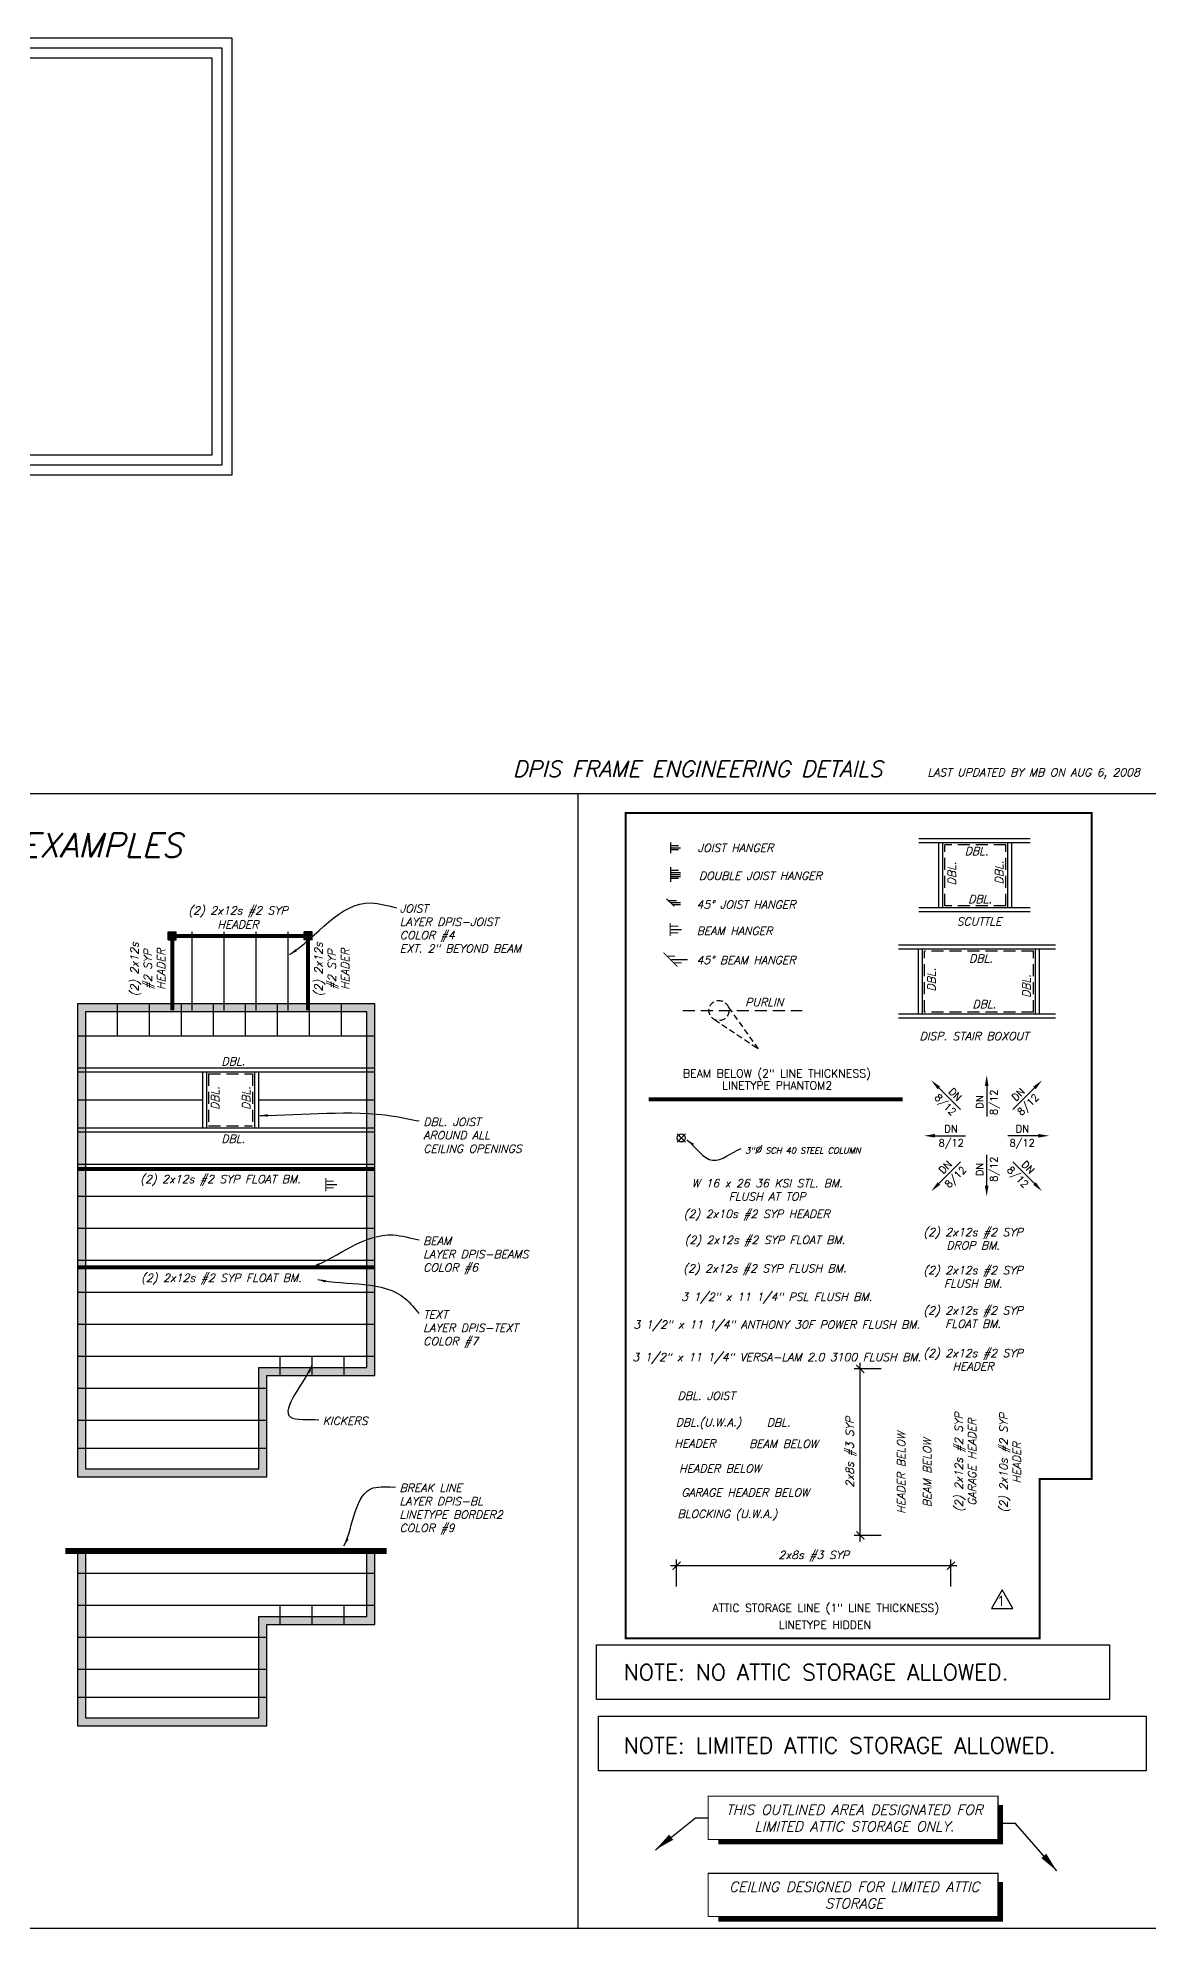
# Model space of a CAD drawing. Header units: inches. Extents: x 683 to 9753, y -6805 to 20230.
# Drawn here: x 1302 to 1858, y 796 to 1741 of the extents above; entities that cross this region are included whole.
import ezdxf
from ezdxf.enums import TextEntityAlignment as Align

# ---------------------------------------------------------------- set-up
doc = ezdxf.new("R2010")
doc.units = ezdxf.units.IN
doc.header["$LTSCALE"] = 48
doc.header["$MEASUREMENT"] = 0
for name, pattern in [('BORDER2', [0.875, 0.25, -0.125, 0.25, -0.125, 0, -0.125]), ('HIDDEN', [0.375, 0.25, -0.125]), ('HIDDEN2', [0.1875, 0.125, -0.0625]), ('HIDDEN4', [0.09375, 0.0625, -0.03125]), ('PHANTOM2', [1.25, 0.625, -0.125, 0.125, -0.125, 0.125, -0.125])]:
    doc.linetypes.add(name, pattern=pattern)
doc.layers.get('Defpoints').update_dxf_attribs({"color": 251})
for name, color, linetype in [('DPIS-ATTIC', 7, 'HIDDEN'), ('DPIS-BEAMS', 6, 'PHANTOM2'), ('DPIS-BL', 9, 'Continuous'), ('DPIS-DIM', 7, 'Continuous'), ('DPIS-HATCH', 251, 'Continuous'), ('DPIS-JOISTS', 4, 'Continuous'), ('DPIS-PURLINS', 2, 'HIDDEN2'), ('DPIS-STRUTS', 4, 'HIDDEN4'), ('DPIS-TEXT', 7, 'Continuous'), ('rcloud', 12, 'Continuous')]:
    doc.layers.add(name, color=color, linetype=linetype)
doc.styles.add('DPIS-ARCHTXT', font='ARCHITXT.shx')
doc.styles.add('DPIS-DIM', font='Simplex.shx', dxfattribs={"oblique": 15})
doc.styles.add('SIMPLEX', font='simplex.shx', dxfattribs={"oblique": 15, "height": 4})
doc.styles.get("Standard").update_dxf_attribs({"font": 'simplex.shx', "oblique": 15})
doc.dimstyles.new('DPIS-DIM1', dxfattribs={"dimtxt": 4, "dimasz": 4, "dimexe": 3, "dimexo": 2, "dimgap": 2, "dimtad": 1, "dimdec": 4, "dimrnd": 0.125, "dimzin": 3, "dimdsep": 46, "dimlunit": 4, "dimtxsty": 'DPIS-DIM', "dimblk": 'ARCHTICK', "dimcen": 3, "dimdle": 3, "dimclrd": 2, "dimclre": 2, "dimclrt": 256, "dimadec": 0, "dimazin": 0, "dimtfac": 1, "dimtdec": 4, "dimtmove": 0, "dimatfit": 3, "dimfxl": 1, "dimtolj": 1, "dimtzin": 0, "dimarcsym": 0})
doc.dimstyles.get("Standard").update_dxf_attribs({"dimtxt": 4, "dimasz": 4, "dimexe": 3, "dimexo": 2, "dimgap": 2, "dimtad": 1, "dimdec": 4, "dimrnd": 0.125, "dimzin": 3, "dimdsep": 46, "dimlunit": 4, "dimtxsty": 'SIMPLEX', "dimblk": 'ARCHTICK', "dimcen": 3, "dimdle": 3, "dimclrd": 2, "dimclre": 2, "dimadec": 0, "dimazin": 0, "dimtfac": 1, "dimtdec": 4, "dimtofl": 0, "dimtmove": 1, "dimatfit": 3, "dimfxl": 1, "dimtolj": 1, "dimtzin": 0, "dimarcsym": 0})

# ---------------------------------------------------------------- blocks, each defined once
blk = doc.blocks.new('A$C23E92E05')
at = {"layer": 'DPIS-TEXT'}
for p, q in [((4.24, 4.24), (0, 0)), ((4.24, 0), (0, 4.24))]:
    blk.add_line(p, q, dxfattribs=at)
blk.add_circle((2.12, 2.12), 2, dxfattribs=at)
blk = doc.blocks.new('DPIS-PITCH')
blk.add_line((-7.67, 0), (7.67, 0))
blk.add_solid([(-7.67, -0.9), (-7.67, 0.9), (-13.07, 0)])
at = {"style": 'SIMPLEX', "flags": 8}
blk.add_attdef('DOWN', text='', height=3.6, dxfattribs=at).set_placement((0.37, 1.7), align=Align.CENTER)
at = {"style": 'SIMPLEX'}
blk.add_attdef('PITCH', text='', height=3.6, dxfattribs=at).set_placement((0.5, -5.36), align=Align.CENTER)
blk = doc.blocks.new('_ArchTick')
at = {"color": 0, "const_width": 0.15}
blk.add_lwpolyline([(-0.5, -0.5), (0.5, 0.5)], dxfattribs=at)
blk = doc.blocks.new('*D13')
at = {"layer": 'Defpoints', "color": 0, "transparency": 16777216}
for p in [(1759.05, 977.16), (1621.87, 964.81), (1759.05, 964.81)]:
    blk.add_point(p, dxfattribs=at)
at = {"layer": 'DPIS-DIM', "color": 2, "lineweight": -2, "transparency": 16777216}
for p, q in [((1618.87, 977.16), (1762.05, 977.16)), ((1621.87, 966.81), (1621.87, 980.16)), ((1759.05, 966.81), (1759.05, 980.16))]:
    blk.add_line(p, q, dxfattribs=at)
at = {"layer": 'DPIS-DIM', "color": 2, "lineweight": -2, "transparency": 16777216, "xscale": 4, "yscale": 4, "zscale": 4, "rotation": 180}
blk.add_blockref('_ArchTick', (1621.87, 977.16), dxfattribs=at)
at = {"layer": 'DPIS-DIM', "color": 2, "lineweight": -2, "transparency": 16777216, "xscale": 4, "yscale": 4, "zscale": 4}
blk.add_blockref('_ArchTick', (1759.05, 977.16), dxfattribs=at)
at = {"layer": 'DPIS-DIM', "transparency": 16777216, "insert": (1690.46, 981.82), "char_height": 4, "attachment_point": 5, "style": 'DPIS-DIM'}
blk.add_mtext('\\A1;2x8s #3 SYP', dxfattribs=at)
blk = doc.blocks.new('BMHANG1')
at = {"color": 2, "const_width": 0.5}
for points in [[(-0.5, 3.29), (-0.5, -3.29)], [(3.5, 1.66), (-0.5, 1.66)], [(3.5, -1.66), (-0.5, -1.66)]]:
    blk.add_lwpolyline(points, dxfattribs=at)
blk = doc.blocks.new('BMHANG45')
at = {"color": 2, "const_width": 0.5}
for points in [[(2.94, -3.5), (-3.94, 3.38)], [(1.77, 1.62), (-2.18, 1.62)], [(5.12, -1.74), (1.18, -1.74)]]:
    blk.add_lwpolyline(points, dxfattribs=at)
blk = doc.blocks.new('A$C17AF595F')
at = {"layer": 'DPIS-TEXT', "const_width": 0.625}
blk.add_lwpolyline([(-72.46, 0), (72.46, 0), (72.46, -21.63), (-72.46, -21.63)], close=True, dxfattribs=at)
at = {"layer": 'DPIS-TEXT', "const_width": 2.5}
blk.add_lwpolyline([(-67.34, -22.88), (73.71, -22.88), (73.71, -4.37)], dxfattribs=at)
at = {"layer": 'DPIS-TEXT', "insert": (0.62, -10.92), "char_height": 5, "width": 143.125, "attachment_point": 5, "style": 'SIMPLEX'}
blk.add_mtext('THIS OUTLINED AREA DESIGNATED FOR LIMITED ATTIC STORAGE ONLY.', dxfattribs=at)
blk = doc.blocks.new('JSTHANG1')
at = {"color": 2}
for p, q in [((0, 2.63), (0, -2.63)), ((4, 1), (0, 1)), ((4, -1), (0, -1))]:
    blk.add_line(p, q, dxfattribs=at)
blk = doc.blocks.new('JSTHANG2')
at = {"color": 2}
for p, q in [((0, 4.63), (0, -2.63)), ((4, 3), (0, 3)), ((4, -1), (0, -1))]:
    blk.add_line(p, q, dxfattribs=at)
blk = doc.blocks.new('JSTHANG45')
at = {"color": 2}
for p, q in [((1.86, -1.86), (-1.86, 1.86)), ((-1, 1), (3, 1)), ((1, -1), (5, -1))]:
    blk.add_line(p, q, dxfattribs=at)
blk = doc.blocks.new('*D18')
at = {"layer": 'Defpoints', "color": 0, "transparency": 16777216}
for p in [(1713.73, 1075.49), (1726.08, 1075.49), (1726.08, 992.25)]:
    blk.add_point(p, dxfattribs=at)
at = {"layer": 'DPIS-DIM', "color": 2, "lineweight": -2, "transparency": 16777216}
for p, q in [((1713.73, 989.25), (1713.73, 1078.49)), ((1724.08, 1075.49), (1710.73, 1075.49)), ((1724.08, 992.25), (1710.73, 992.25))]:
    blk.add_line(p, q, dxfattribs=at)
at = {"layer": 'DPIS-DIM', "color": 2, "lineweight": -2, "transparency": 16777216, "xscale": 4, "yscale": 4, "zscale": 4}
for p, rotation in [((1713.73, 1075.49), 90), ((1713.73, 992.25), 270)]:
    blk.add_blockref('_ArchTick', p, dxfattribs=dict(at, rotation=rotation))
at = {"layer": 'DPIS-DIM', "transparency": 16777216, "insert": (1709.07, 1033.87), "char_height": 4, "attachment_point": 5, "rotation": 90, "style": 'DPIS-DIM'}
blk.add_mtext('\\A1;2x8s #3 SYP', dxfattribs=at)
blk = doc.blocks.new('A$C4CD60B0E')
at = {"layer": 'DPIS-TEXT', "const_width": 0.625}
blk.add_lwpolyline([(-88.81, 32.54), (56.1, 32.54), (56.1, 10.91), (-88.81, 10.91)], close=True, dxfattribs=at)
at = {"layer": 'DPIS-TEXT', "const_width": 2.5}
blk.add_lwpolyline([(-83.7, 9.66), (57.35, 9.66), (57.35, 28.17)], dxfattribs=at)
at = {"layer": 'DPIS-TEXT', "insert": (-15.73, 21.62), "char_height": 5, "width": 143.125, "attachment_point": 5, "style": 'SIMPLEX'}
blk.add_mtext('CEILING DESIGNED FOR LIMITED ATTIC STORAGE', dxfattribs=at)

msp = doc.modelspace()

# ---------------------------------------------------------------- hatches: boundary and pattern name
at = {"layer": 'DPIS-HATCH', "linetype": 'HIDDEN2'}
for points in [[(1367.7097, 1293.89477), (1367.7097, 1289.89477), (1371.7097, 1289.89477), (1371.7097, 1293.89477)], [(1439.61789, 1293.89477), (1435.61789, 1293.89477), (1435.61789, 1289.89477), (1439.61789, 1289.89477)]]:
    msp.add_hatch(color=256, dxfattribs=at).paths.add_polyline_path(points)
at = {"layer": 'DPIS-HATCH'}
h = msp.add_hatch(color=256, dxfattribs=at)
h.paths.add_polyline_path([(1470.99486, 1257.90565), (1322.33198, 1257.90565), (1322.33198, 1021.62753), (1417.03434, 1021.62753), (1417.03434, 1072.20153), (1470.99486, 1072.20153)])
h.paths.add_polyline_path([(1466.99486, 1253.90565), (1466.99486, 1076.20153), (1413.03434, 1076.20153), (1413.03434, 1025.62753), (1326.33198, 1025.62753), (1326.33198, 1253.90565)], flags=16)
msp.add_hatch(color=256, dxfattribs=at).paths.add_polyline_path([(1326.33198, 984.46017), (1322.33198, 984.46017), (1322.33198, 897.171), (1417.03434, 897.171), (1417.03434, 947.745), (1470.99486, 947.745), (1470.99486, 984.46017), (1466.99486, 984.46017), (1466.99486, 951.745), (1413.03434, 951.745), (1413.03434, 901.171), (1326.33198, 901.171)])

# ---------------------------------------------------------------- linework, layer by layer
at = {"layer": 'Defpoints', "color": 251}
msp.add_line((1446.95572, 1167.60089), (1452.04314, 1167.60089), dxfattribs=at)
at = {"layer": 'DPIS-ATTIC', "linetype": 'HIDDEN', "const_width": 1}
msp.add_lwpolyline([(1822.93112, 1353.2817), (1596.43112, 1353.2817), (1596.43112, 940.88999), (1803.43112, 940.88999), (1803.43112, 1020.43576), (1829.43112, 1020.43576), (1829.43112, 1353.2817)], close=True, dxfattribs=at)
at = {"layer": 'DPIS-BEAMS', "linetype": 'PHANTOM2', "const_width": 2}
for points in [[(1369.7097, 1291.89477), (1437.61789, 1291.89477)], [(1369.7097, 1291.89477), (1369.7097, 1254.66748)], [(1437.61789, 1291.89477), (1437.61789, 1254.66748)]]:
    msp.add_lwpolyline(points, dxfattribs=at)
at = {"layer": 'DPIS-BEAMS', "const_width": 2}
for points in [[(1607.93094, 1210.29809), (1734.93094, 1210.29809)], [(1322.33198, 1175.39388), (1470.99486, 1175.39388)], [(1322.33198, 1126.26023), (1470.99486, 1126.26023)]]:
    msp.add_lwpolyline(points, dxfattribs=at)
at = {"layer": 'DPIS-BL'}
for p, q in [((1572.74142, 795.95026), (1572.74142, 1362.87892)), ((1367.7097, 1289.89477), (1367.7097, 1293.89477)), ((1367.7097, 1293.89477), (1371.7097, 1293.89477)), ((1367.7097, 1289.89477), (1371.7097, 1289.89477)), ((1371.7097, 1289.89477), (1371.7097, 1293.89477)), ((1435.61789, 1289.89477), (1435.61789, 1293.89477)), ((1439.61789, 1293.89477), (1435.61789, 1293.89477)), ((1439.61789, 1289.89477), (1435.61789, 1289.89477)), ((1439.61789, 1289.89477), (1439.61789, 1293.89477))]:
    msp.add_line(p, q, dxfattribs=at)
at = {"layer": 'DPIS-BL', "linetype": 'HIDDEN2'}
for p, q in [((1756.01128, 1306.89163), (1756.01128, 1337.39163)), ((1786.51128, 1337.39163), (1756.01128, 1337.39163)), ((1786.51128, 1306.89163), (1786.51128, 1337.39163)), ((1786.51128, 1306.89163), (1756.01128, 1306.89163)), ((1800.38925, 1284.30053), (1745.88925, 1284.30053)), ((1745.88925, 1253.80053), (1745.88925, 1284.30053)), ((1800.38925, 1253.80053), (1800.38925, 1284.30053)), ((1800.38925, 1253.80053), (1745.88925, 1253.80053)), ((1387.81491, 1222.90565), (1409.81491, 1222.90565)), ((1387.81491, 1222.90565), (1387.81491, 1196.90565)), ((1409.81491, 1222.90565), (1409.81491, 1196.90565)), ((1387.81491, 1196.90565), (1409.81491, 1196.90565))]:
    msp.add_line(p, q, dxfattribs=at)
at = {"layer": 'DPIS-BL', "linetype": 'Continuous'}
for p, q in [((1322.33198, 1257.90565), (1322.33198, 1021.62753)), ((1470.99486, 1257.90565), (1322.33198, 1257.90565)), ((1470.99486, 1072.20153), (1470.99486, 1257.90565)), ((1326.33198, 1253.90565), (1326.33198, 1025.62753)), ((1466.99486, 1253.90565), (1326.33198, 1253.90565)), ((1466.99486, 1076.20153), (1466.99486, 1253.90565)), ((1413.03434, 1076.20153), (1466.99486, 1076.20153)), ((1413.03434, 1025.62753), (1413.03434, 1076.20153)), ((1417.03434, 1072.20153), (1470.99486, 1072.20153)), ((1417.03434, 1021.62753), (1417.03434, 1072.20153)), ((1322.33198, 1021.62753), (1417.03434, 1021.62753)), ((1326.33198, 1025.62753), (1413.03434, 1025.62753)), ((1322.33198, 984.46017), (1322.33198, 897.171)), ((1326.33198, 984.46017), (1326.33198, 901.171)), ((1466.99486, 951.745), (1466.99486, 984.46017)), ((1470.99486, 947.745), (1470.99486, 984.46017)), ((1413.03434, 951.745), (1466.99486, 951.745)), ((1413.03434, 901.171), (1413.03434, 951.745)), ((1417.03434, 947.745), (1470.99486, 947.745)), ((1417.03434, 897.171), (1417.03434, 947.745)), ((1326.33198, 901.171), (1413.03434, 901.171)), ((1322.33198, 897.171), (1417.03434, 897.171))]:
    msp.add_line(p, q, dxfattribs=at)
at = {"layer": 'DPIS-BL'}
for points in [[(3067.81992, 1026.62043), (3067.81992, 1362.87892), (790.71713, 1362.87892), (790.71713, 795.95026)], [(790.71713, 795.95026), (2648.77952, 795.95026)]]:
    msp.add_lwpolyline(points, dxfattribs=at)
at = {"layer": 'DPIS-BL', "linetype": 'BORDER2', "const_width": 3}
msp.add_lwpolyline([(1316.33198, 984.46017), (1476.99486, 984.46017)], dxfattribs=at)
at = {"layer": 'DPIS-JOISTS', "color": 251}
for p, q in [((1618.75713, 1335.94908), (1623.84455, 1335.94908)), ((1618.75713, 1323.64126), (1623.84455, 1323.64126)), ((1618.75713, 1322.64126), (1623.84455, 1322.64126)), ((1618.75713, 1321.64126), (1623.84455, 1321.64126)), ((1618.75713, 1308.62005), (1623.84455, 1308.62005)), ((1619.23191, 1295.13948), (1624.31933, 1295.13948)), ((1619.25713, 1280.1615), (1627.31727, 1280.1615))]:
    msp.add_line(p, q, dxfattribs=at)
at = {"layer": 'DPIS-JOISTS', "linetype": 'Continuous'}
for p, q in [((1798.57382, 1340.39163), (1742.98817, 1340.39163)), ((1798.57382, 1338.39163), (1742.98817, 1338.39163)), ((1753.01128, 1305.89163), (1753.01128, 1338.39163)), ((1755.01128, 1305.89163), (1755.01128, 1338.39163)), ((1787.51128, 1305.89163), (1787.51128, 1338.39163)), ((1789.51128, 1305.89163), (1789.51128, 1338.39163)), ((1798.57382, 1305.89163), (1742.98817, 1305.89163)), ((1798.57382, 1303.89163), (1742.98817, 1303.89163)), ((1811.36614, 1287.30053), (1732.86614, 1287.30053)), ((1811.36614, 1285.30053), (1732.86614, 1285.30053)), ((1742.88925, 1252.80053), (1742.88925, 1285.30053)), ((1744.88925, 1252.80053), (1744.88925, 1285.30053)), ((1801.38925, 1252.80053), (1801.38925, 1285.30053)), ((1803.38925, 1252.80053), (1803.38925, 1285.30053)), ((1811.36614, 1252.80053), (1732.86614, 1252.80053)), ((1811.36614, 1250.80053), (1732.86614, 1250.80053))]:
    msp.add_line(p, q, dxfattribs=at)
at = {"layer": 'DPIS-JOISTS'}
for p, q in [((1379.62998, 1254.66748), (1379.62998, 1293.89477)), ((1395.62998, 1254.66748), (1395.62998, 1293.89477)), ((1411.62998, 1254.66748), (1411.62998, 1293.89477)), ((1427.62998, 1254.66748), (1427.62998, 1293.89477)), ((1342.37574, 1241.90565), (1342.37574, 1257.90565)), ((1358.37574, 1241.90565), (1358.37574, 1257.90565)), ((1374.37574, 1241.90565), (1374.37574, 1257.90565)), ((1390.37574, 1241.90565), (1390.37574, 1257.90565)), ((1406.37574, 1241.90565), (1406.37574, 1257.90565)), ((1422.37574, 1241.90565), (1422.37574, 1257.90565)), ((1438.37574, 1241.90565), (1438.37574, 1257.90565)), ((1454.37574, 1241.90565), (1454.37574, 1257.90565)), ((1322.33198, 1241.90565), (1470.99486, 1241.90565)), ((1322.33198, 1225.90565), (1470.99486, 1225.90565)), ((1322.33198, 1223.90565), (1470.99486, 1223.90565)), ((1384.81491, 1223.90565), (1384.81491, 1195.90565)), ((1386.81491, 1223.90565), (1386.81491, 1195.90565)), ((1410.81491, 1223.90565), (1410.81491, 1195.90565)), ((1412.81491, 1223.90565), (1412.81491, 1195.90565)), ((1322.33198, 1209.90565), (1384.81491, 1209.90565)), ((1412.81491, 1209.90565), (1470.99486, 1209.90565)), ((1322.33198, 1195.90565), (1470.99486, 1195.90565)), ((1322.33198, 1193.90565), (1470.99486, 1193.90565)), ((1322.33198, 1177.90565), (1470.99486, 1177.90565)), ((1322.33198, 1161.90565), (1470.99486, 1161.90565)), ((1322.33198, 1145.90565), (1470.99486, 1145.90565)), ((1322.33198, 1129.90565), (1470.99486, 1129.90565)), ((1322.33198, 1113.90565), (1470.99486, 1113.90565)), ((1322.33198, 1097.90565), (1470.99486, 1097.90565)), ((1322.33198, 1081.90565), (1470.99486, 1081.90565)), ((1423.66486, 1072.20153), (1423.66486, 1081.90565)), ((1439.66486, 1072.20153), (1439.66486, 1081.90565)), ((1455.66486, 1072.20153), (1455.66486, 1081.90565)), ((1322.33198, 1065.90565), (1417.03434, 1065.90565)), ((1322.33198, 1049.90565), (1417.03434, 1049.90565)), ((1322.33198, 1035.90565), (1417.03434, 1035.90565)), ((1322.33198, 973.44912), (1470.99486, 973.44912)), ((1322.33198, 957.44912), (1470.99486, 957.44912)), ((1423.66486, 947.745), (1423.66486, 957.44912)), ((1439.66486, 947.745), (1439.66486, 957.44912)), ((1455.66486, 947.745), (1455.66486, 957.44912)), ((1322.33198, 941.44912), (1417.03434, 941.44912)), ((1322.33198, 925.44912), (1417.03434, 925.44912)), ((1322.33198, 911.44912), (1417.03434, 911.44912))]:
    msp.add_line(p, q, dxfattribs=at)
at = {"layer": 'DPIS-PURLINS', "linetype": 'HIDDEN2'}
msp.add_line((1625.04492, 1254.60891), (1684.72856, 1254.60891), dxfattribs=at)
at = {"layer": 'DPIS-STRUTS'}
for p, q in [((1662.85369, 1235.4318), (1647.46621, 1256.91497)), ((1640.79301, 1250.13711), (1662.85369, 1235.4318))]:
    msp.add_line(p, q, dxfattribs=at)
msp.add_circle((1643.02976, 1254.60891), 5, dxfattribs=at)
at = {"layer": 'DPIS-TEXT'}
for points in [[(754.73596, 1740.80034), (1399.56878, 1740.80034), (1399.56878, 1522.14074), (754.73596, 1522.14074)], [(759.73596, 1735.80034), (1394.56878, 1735.80034), (1394.56878, 1527.14074), (759.73596, 1527.14074)], [(764.73596, 1730.80034), (1389.56878, 1730.80034), (1389.56878, 1532.14074), (764.73596, 1532.14074)], [(1581.80762, 937.65374), (1838.25695, 937.65374), (1838.25695, 910.22344), (1581.80762, 910.22344)], [(1582.89187, 901.9778), (1856.60478, 901.9778), (1856.60478, 874.5475), (1582.89187, 874.5475)]]:
    msp.add_lwpolyline(points, close=True, dxfattribs=at)
at = {"layer": 'rcloud'}
msp.add_lwpolyline([(1784.66611, 965.01946), (1779.33672, 955.7887), (1789.9955, 955.7887)], close=True, dxfattribs=at)

# ---------------------------------------------------------------- block references
at = {"layer": 'DPIS-BL'}
for name, p in [('BMHANG1', (1446.95572, 1167.60089)), ('A$C17AF595F', (1710.10588, 861.91988)), ('A$C4CD60B0E', (1726.45925, 790.88279))]:
    msp.add_blockref(name, p, dxfattribs=at)
at = {"layer": 'DPIS-JOISTS'}
for name, p in [('JSTHANG1', (1618.75713, 1335.94908)), ('JSTHANG2', (1618.75713, 1321.64126)), ('JSTHANG45', (1618.75713, 1308.62005)), ('BMHANG1', (1619.23191, 1295.13948)), ('BMHANG45', (1619.25713, 1280.1615))]:
    msp.add_blockref(name, p, dxfattribs=at)
at = {"layer": 'DPIS-TEXT'}
ref = msp.add_blockref('DPIS-PITCH', (1758.43361, 1210.4895), dxfattribs=dict(at, rotation=315.0000000000081))
ref.add_attrib('PITCH', '8/12', dxfattribs={"layer": '0', "height": 3.6, "rotation": 315, "style": 'SIMPLEX'}).set_placement((1754.99478, 1206.3477), align=Align.CENTER)
ref.add_attrib('DOWN', 'DN', dxfattribs={"layer": '0', "height": 3.6, "rotation": 315, "style": 'SIMPLEX'}).set_placement((1759.89324, 1211.43265), align=Align.CENTER)
ref = msp.add_blockref('DPIS-PITCH', (1776.89907, 1209.2506), dxfattribs=dict(at, xscale=-1, rotation=90))
ref.add_attrib('PITCH', '8/12', dxfattribs={"layer": '0', "height": 3.6, "rotation": 90, "style": 'SIMPLEX'}).set_placement((1782.2594, 1208.75353), align=Align.CENTER)
ref.add_attrib('DOWN', 'DN', dxfattribs={"layer": '0', "height": 3.6, "rotation": 90, "style": 'SIMPLEX'}).set_placement((1775.20006, 1208.88539), align=Align.CENTER)
ref = msp.add_blockref('DPIS-PITCH', (1795.36453, 1210.4895), dxfattribs=dict(at, xscale=-1, rotation=44.99999999999193))
ref.add_attrib('PITCH', '8/12', dxfattribs={"layer": '0', "height": 3.6, "rotation": 45, "style": 'SIMPLEX'}).set_placement((1798.80337, 1206.3477), align=Align.CENTER)
ref.add_attrib('DOWN', 'DN', dxfattribs={"layer": '0', "height": 3.6, "rotation": 45, "style": 'SIMPLEX'}).set_placement((1793.90491, 1211.43265), align=Align.CENTER)
msp.add_blockref('A$C23E92E05', (1622.09042, 1188.78456), dxfattribs=at)
ref = msp.add_blockref('DPIS-PITCH', (1758.67252, 1192.02404), dxfattribs=at)
ref.add_attrib('PITCH', '8/12', dxfattribs={"layer": '0', "height": 3.6, "style": 'SIMPLEX'}).set_placement((1759.16959, 1186.66372), align=Align.CENTER)
ref.add_attrib('DOWN', 'DN', dxfattribs={"layer": '0', "height": 3.6, "style": 'SIMPLEX'}).set_placement((1759.03772, 1193.72306), align=Align.CENTER)
ref = msp.add_blockref('DPIS-PITCH', (1795.12563, 1192.02404), dxfattribs=dict(at, xscale=-1))
ref.add_attrib('PITCH', '8/12', dxfattribs={"layer": '0', "height": 3.6, "style": 'SIMPLEX'}).set_placement((1794.62855, 1186.66372), align=Align.CENTER)
ref.add_attrib('DOWN', 'DN', dxfattribs={"layer": '0', "height": 3.6, "style": 'SIMPLEX'}).set_placement((1794.76042, 1193.72306), align=Align.CENTER)
ref = msp.add_blockref('DPIS-PITCH', (1776.89907, 1174.79749), dxfattribs=dict(at, rotation=90))
ref.add_attrib('PITCH', '8/12', dxfattribs={"layer": '0', "height": 3.6, "rotation": 90, "style": 'SIMPLEX'}).set_placement((1782.2594, 1175.29456), align=Align.CENTER)
ref.add_attrib('DOWN', 'DN', dxfattribs={"layer": '0', "height": 3.6, "rotation": 90, "style": 'SIMPLEX'}).set_placement((1775.20006, 1175.1627), align=Align.CENTER)
ref = msp.add_blockref('DPIS-PITCH', (1758.43361, 1173.55858), dxfattribs=dict(at, rotation=44.99999999999194))
ref.add_attrib('PITCH', '8/12', dxfattribs={"layer": '0', "height": 3.6, "rotation": 45, "style": 'SIMPLEX'}).set_placement((1762.57542, 1170.11975), align=Align.CENTER)
ref.add_attrib('DOWN', 'DN', dxfattribs={"layer": '0', "height": 3.6, "rotation": 45, "style": 'SIMPLEX'}).set_placement((1757.49047, 1175.01821), align=Align.CENTER)
ref = msp.add_blockref('DPIS-PITCH', (1795.36453, 1173.55858), dxfattribs=dict(at, xscale=-1, rotation=315.0000000000081))
ref.add_attrib('PITCH', '8/12', dxfattribs={"layer": '0', "height": 3.6, "rotation": 315, "style": 'SIMPLEX'}).set_placement((1791.22273, 1170.11975), align=Align.CENTER)
ref.add_attrib('DOWN', 'DN', dxfattribs={"layer": '0', "height": 3.6, "rotation": 315, "style": 'SIMPLEX'}).set_placement((1796.30768, 1175.01821), align=Align.CENTER)

# ---------------------------------------------------------------- texts
at = {"layer": 'DPIS-BL', "style": 'SIMPLEX', "oblique": 15}
for s, height, p in [('FRAMING EXAMPLES', 12, (1295.88874, 1331.19817)), ('DISP. STAIR BOXOUT', 4, (1770.61517, 1239.8234))]:
    msp.add_text(s, height=height, dxfattribs=at).set_placement(p, align=Align.CENTER)
at = {"layer": 'DPIS-BL', "color": 251, "style": 'SIMPLEX', "oblique": 15}
msp.add_text('SCUTTLE', height=4, dxfattribs=at).set_placement((1773.12763, 1297.07236), align=Align.CENTER)
at = {"layer": 'DPIS-BL', "style": 'SIMPLEX'}
for s, p in [('BEAM BELOW (2" LINE THICKNESS)', (1672.02253, 1221.18658)), ('LINETYPE PHANTOM2', (1672.15517, 1215.1569)), ('ATTIC STORAGE LINE (1" LINE THICKNESS)', (1696.45872, 954.02702)), ('LINETYPE HIDDEN', (1696.03599, 945.57486))]:
    msp.add_text(s, height=4, dxfattribs=at).set_placement(p, align=Align.CENTER)
at = {"layer": 'DPIS-TEXT', "oblique": 15}
msp.add_text('DPIS FRAME ENGINEERING DETAILS', height=8, dxfattribs=at).set_placement((1632.39631, 1371.37658), align=Align.CENTER)
at = {"layer": 'DPIS-TEXT', "style": 'SIMPLEX', "oblique": 15}
msp.add_text('LAST UPDATED BY MB ON AUG 6, 2008', height=4, dxfattribs=at).set_placement((1747.24106, 1371.65082))
for s, p in [('JOIST HANGER', (1651.36168, 1333.91062)), ('DBL.', (1771.84608, 1332.31168)), ('DOUBLE JOIST HANGER', (1663.78238, 1319.95367)), ('(2) 2x12s #2 SYP', (1402.60177, 1302.62859)), ('45%%D JOIST HANGER', (1656.6237, 1305.5961)), ('DBL.', (1773.5885, 1308.32097)), ('HEADER', (1402.60177, 1295.59785)), ('BEAM HANGER', (1650.86391, 1292.39364)), ('45%%D BEAM HANGER', (1656.6237, 1277.85579)), ('DBL.', (1774.03666, 1278.61343)), ('PURLIN', (1665.69605, 1256.76035)), ('DBL.', (1775.72688, 1255.78434)), ('DBL.', (1400.22839, 1227.20522)), ('DBL.', (1400.15188, 1188.46934)), ('(2) 2x12s #2 SYP FLOAT BM.', (1393.79518, 1168.37437)), ('(2) 2x12s #2 SYP FLOAT BM.', (1394.25217, 1118.99994))]:
    msp.add_text(s, height=4, dxfattribs=at).set_placement(p, align=Align.CENTER)
for p in [(1761.51125, 1323.07075), (1785.17232, 1323.54556), (1751.33117, 1269.98691), (1798.81701, 1266.81436), (1393.14901, 1210.79577), (1408.7326, 1210.79577)]:
    msp.add_text('DBL.', height=4, rotation=90, dxfattribs=at).set_placement(p, align=Align.CENTER)
at = {"layer": 'DPIS-TEXT', "style": 'SIMPLEX'}
for s, p in [('NOTE: NO ATTIC STORAGE ALLOWED.', (1595.48235, 917.44324)), ('NOTE: LIMITED ATTIC STORAGE ALLOWED.', (1595.40258, 880.92927))]:
    msp.add_text(s, height=8, dxfattribs=at).set_placement(p, align=Align.BOTTOM_LEFT)
at = {"layer": 'DPIS-TEXT', "char_height": 4, "attachment_point": 1, "style": 'SIMPLEX'}
for s, insert in [('JOIST\\PLAYER DPIS-JOIST\\PCOLOR #4\\PEXT. 2" BEYOND BEAM', (1483.48028, 1307.59657)), ('DBL. JOIST\\PAROUND ALL\\PCEILING OPENINGS', (1495.24514, 1200.90632)), ('BEAM\\PLAYER DPIS-BEAMS\\PCOLOR #6', (1495.18398, 1141.49155)), ('TEXT\\PLAYER DPIS-TEXT\\PCOLOR #7', (1495.22537, 1104.6664)), ('KICKERS', (1444.94099, 1051.51445)), ('BREAK LINE\\PLAYER DPIS-BL\\PLINETYPE BORDER2\\PCOLOR #9', (1483.36417, 1017.98707))]:
    msp.add_mtext(s, dxfattribs=dict(at, insert=insert))
at = {"layer": 'DPIS-TEXT', "char_height": 4, "rotation": 90, "style": 'SIMPLEX'}
for s, insert, width, attachment_point in [('(2) 2x12s #2 SYP HEADER', (1357.46772, 1275.18069), 33.215117, 5), ('(2) 2x12s #2 SYP HEADER', (1449.50704, 1275.18069), 33.215117, 5), ('(2) 2x12s #2 SYP GARAGE HEADER', (1766.24309, 1028.8516), 59.125, 5), ('(2) 2x10s #2 SYP HEADER', (1788.68548, 1028.54798), 62.8793198, 5), ('HEADER BELOW', (1732.18318, 1023.51656), 50, 2), ('BEAM BELOW', (1745.18318, 1023.51656), 48.9953041, 2)]:
    msp.add_mtext(s, dxfattribs=dict(at, insert=insert, width=width, attachment_point=attachment_point))
at = {"layer": 'DPIS-TEXT', "color": 7, "insert": (1656.14062, 1187.1362), "char_height": 3, "attachment_point": 1, "style": 'SIMPLEX'}
msp.add_mtext('3"{\\H1.333x;%%c} SCH 40 STEEL COLUMN', dxfattribs=at)
at = {"layer": 'DPIS-TEXT', "char_height": 4, "attachment_point": 5, "style": 'SIMPLEX'}
for s, insert, width in [('W 16 x 26 36 KSI STL. BM. FLUSH AT TOP', (1667.15647, 1164.94003), 86.9765587), ('(2) 2x10s #2 SYP HEADER', (1661.94554, 1152.28896), 99.1405255), ('(2) 2x12s #2 SYP DROP BM.', (1770.09717, 1140.54846), 69.0140828), ('(2) 2x12s #2 SYP FLOAT BM.', (1665.98806, 1139.28896), 108.7482868), ('(2) 2x12s #2 SYP FLUSH BM.', (1665.98806, 1125.07081), 108.938763), ('(2) 2x12s #2 SYP FLUSH BM.', (1770.09717, 1121.47546), 56.490357), ('3 1/2" x 11 1/4" PSL FLUSH BM.', (1671.90004, 1110.83776), 121.8968532), ('(2) 2x12s #2 SYP FLOAT BM.', (1770.09717, 1101.39862), 56.490357), ('3 1/2" x 11 1/4" ANTHONY 30F POWER FLUSH BM.', (1671.90004, 1096.94281), 137.875), ('3 1/2" x 11 1/4" VERSA-LAM 2.0 3100 FLUSH BM.', (1671.90004, 1080.70973), 137.9225002), ('(2) 2x12s #2 SYP HEADER', (1770.09717, 1080.09305), 56.5), ('DBL. JOIST', (1636.69312, 1062.05232), 38.0696439), ('DBL.(U.W.A.)', (1637.80018, 1048.10422), 40.625), ('DBL.', (1672.84959, 1048.65264), 16.9699857), ('HEADER', (1631.07804, 1038.21866), 27.3512689), ('BEAM BELOW', (1675.328, 1038.05744), 48.9793172), ('HEADER BELOW', (1643.60622, 1025.70074), 50.5632503), ('GARAGE HEADER BELOW', (1656.23695, 1013.69262), 98.9333333), ('BLOCKING (U.W.A.)', (1647.25293, 1002.30787), 67)]:
    msp.add_mtext(s, dxfattribs=dict(at, insert=insert, width=width))
at = {"layer": 'rcloud', "color": 7, "style": 'DPIS-ARCHTXT'}
msp.add_text('1', height=5.28, dxfattribs=at).set_placement((1784.08719, 959.52386), align=Align.MIDDLE)

# ---------------------------------------------------------------- dimensions: what is measured, and where the dimension line sits
at = {"layer": 'DPIS-DIM'}
dim = msp.add_linear_dim(base=(1713.73329, 1075.48771), p1=(1726.07742, 992.25115), p2=(1726.07742, 1075.48771), angle=90, text='2x8s #3 SYP', dimstyle='DPIS-DIM1', dxfattribs=at)
dim.commit()
dim.dimension.update_dxf_attribs({"geometry": '*D18', "text_midpoint": (1709.06662, 1033.86943)})
dim = msp.add_linear_dim(base=(1759.05324, 977.15782), p1=(1621.87377, 964.81369), p2=(1759.05324, 964.81369), text='2x8s #3 SYP', dimstyle='DPIS-DIM1', dxfattribs=at)
dim.commit()
dim.dimension.update_dxf_attribs({"geometry": '*D13', "text_midpoint": (1690.46351, 981.82449)})

# ---------------------------------------------------------------- leaders
at = {"layer": 'DPIS-TEXT', "path_type": 1, "annotation_type": 0, "has_hookline": 1, "hookline_direction": 0}
for points in [[(1428.25941, 1282.56147), (1469.03587, 1308.45712), (1482.07554, 1306.00023)], [(1413.47594, 1202.17874), (1480.20548, 1201.86322), (1493.24514, 1199.40632)], [(1627.05245, 1189.97502), (1639.89543, 1179.76957), (1654.14062, 1185.6362)], [(1439.36786, 1126.26023), (1480.14432, 1142.44845), (1493.18398, 1139.99155)], [(1442.41723, 1120.15085), (1486.36396, 1110.49025), (1493.22537, 1103.1664)], [(1439.53177, 1077.43831), (1428.69579, 1051.48756), (1442.94099, 1050.01445)], [(1455.54626, 987.0603), (1470.2274, 1015.99976), (1481.36417, 1016.48707)]]:
    msp.add_leader(points, dimstyle='Standard', override={"dimscale": 1, "dimtad": 0}, dxfattribs=at)
at = {"layer": 'DPIS-TEXT'}
for points in [[(1611.3328, 835.18835), (1631.31914, 851.10643), (1637.64914, 851.10643)], [(1812.01237, 824.55456), (1791.39262, 848.22919), (1785.06262, 848.22919)]]:
    msp.add_leader(points, dimstyle='Standard', override={"dimasz": 10, "dimtad": 0, "dimclrd": 1}, dxfattribs=at)

# ---------------------------------------------------------------- next in the draw order: wipeouts: each hides what was drawn before it
msp.add_wipeout([(1493.08472, 840.53192), (1568.32099, 840.53192), (1568.32099, 850.73192), (1493.08472, 850.73192)]).dxf.layer = 'DPIS-TEXT'

doc.saveas('drawing.dxf')
